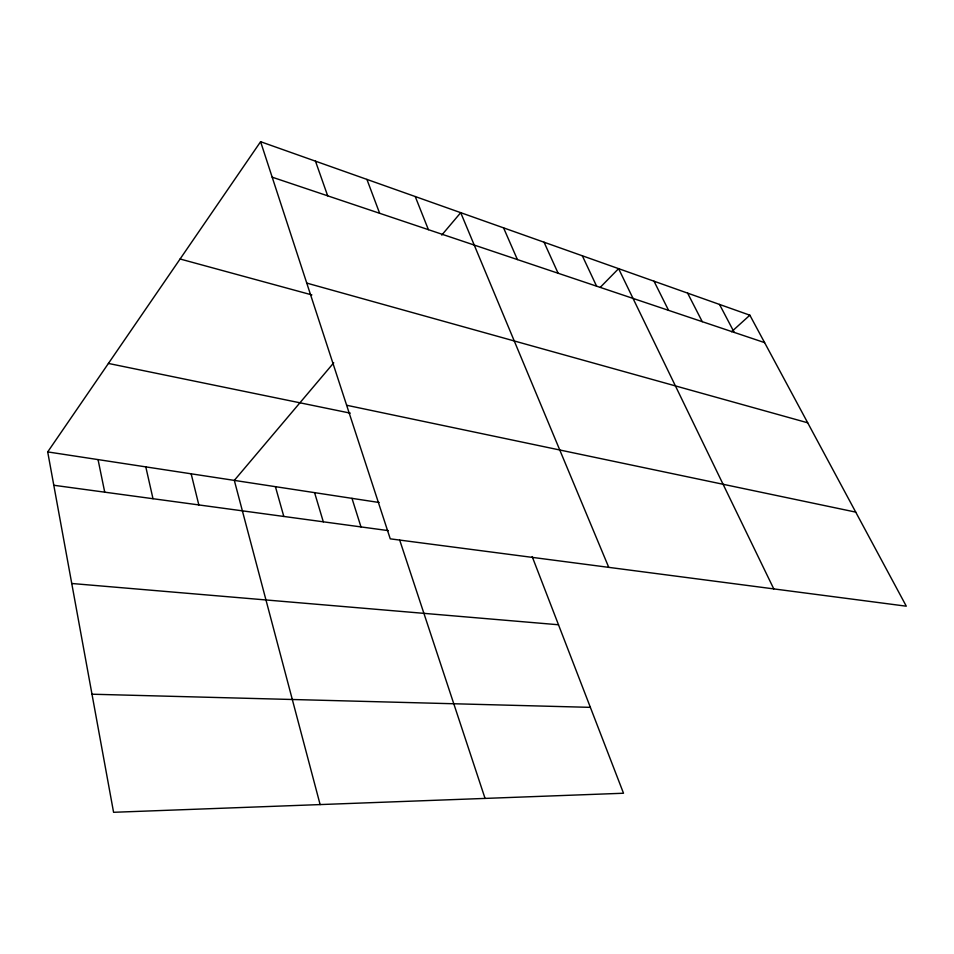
<?xml version="1.0" encoding="UTF-8"?>
<svg xmlns="http://www.w3.org/2000/svg" width="954" height="954" viewBox="0 0 954 954"><rect width="100%" height="100%" fill="white"/><g stroke="black" fill="none" stroke-linecap="round" stroke-linejoin="round"><path stroke-width="1.43" d="M532.177 556.576L623.511 793.239L113.574 812.295L47.7 451.91L260.597 141.705L749.856 315.19L906.3 606.195L390.258 538.843L260.597 141.705M333.733 362.818L234.314 480.387L320.127 804.58M441.75 235.089L460.71 212.67L608.759 567.368M600.293 287.297L618.597 268.646L773.777 588.904M731.575 331.753L749.856 315.19M91.989 694.214L590.371 707.355M71.753 583.49L558.495 624.763M53.794 485.264L388.326 530.627M47.7 451.91L379.132 502.496M108.41 363.438L350.285 413.142M346.648 405.259L855.726 512.119M180.091 258.999L311.875 294.917M306.759 283.099L807.692 422.789M272.176 177.182L764.595 342.617M719.519 304.433L734.222 332.409M687.607 293.116L702.251 321.665M654.015 281.215L668.563 310.348M582.334 255.791L596.596 286.176M544.054 242.221L558.114 273.249M503.569 227.863L517.39 259.56M415.24 196.548L428.394 229.664M366.92 179.412L379.644 213.291M315.476 161.166L327.675 195.82M399.726 540.179L485.061 798.415M351.978 498.346L360.982 526.918M314.582 492.646L323.311 521.814M275.408 486.659L283.815 516.46M191.158 473.804L198.826 504.928M145.795 466.876L152.998 498.715M98.047 459.589L104.725 492.169"/></g></svg>
